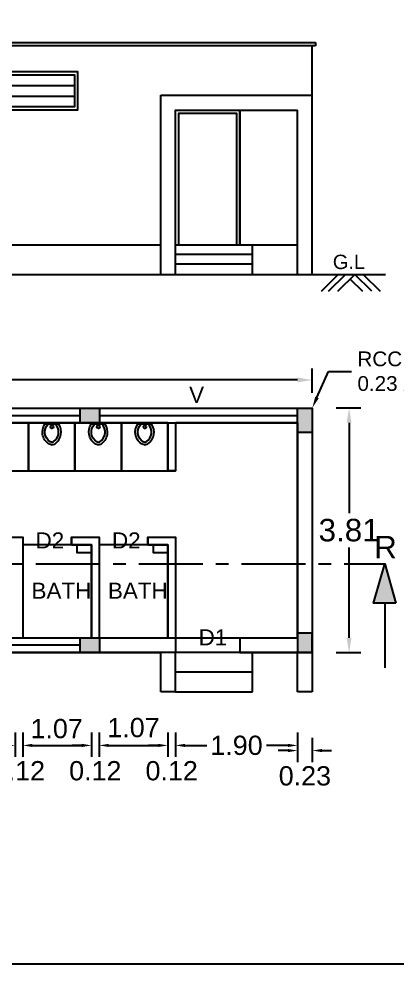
# Model space of a CAD drawing. Header units: metres. Extents: x 3715 to 4596, y 2418 to 2709.
# Drawn here: x 4075.93 to 4081.82, y 2591.8 to 2606.52 of the extents above; entities that cross this region are included whole.
import ezdxf
from ezdxf import colors
from ezdxf.entities.mleader import LeaderData, LeaderLine
from ezdxf.math import Vec2, Vec3

# ---------------------------------------------------------------- set-up
doc = ezdxf.new("R2010")
doc.units = ezdxf.units.M
doc.header["$MEASUREMENT"] = 0
doc.linetypes.add('CENTER', pattern=[2, 1.25, -0.25, 0.25, -0.25])
for name, color, linetype in [('BLK_2_FLR_0_BLT_UP_AREA', 46, 'Continuous'), ('BLK_2_FLR_0_CARPET_AREA', 46, 'Continuous'), ('BLK_2_FLR_0_URINAL', 235, 'Continuous'), ('BLK_2_FLR_0_WASH', 7, 'Continuous'), ('BLK_2_FLR_0_WATER_CLOSET', 1, 'Continuous')]:
    doc.layers.add(name, color=color, linetype=linetype)
doc.styles.get("Standard").update_dxf_attribs({"font": 'arial.ttf'})
doc.dimstyles.get("Standard").update_dxf_attribs({"dimtxt": 0.35, "dimasz": 0.23, "dimexe": 0.18, "dimexo": 0.0625, "dimgap": 0.09, "dimtad": 0, "dimtih": 1, "dimtoh": 1, "dimzin": 0, "dimdsep": 46, "dimtxsty": 'Standard', "dimcen": 0.09, "dimadec": 0, "dimazin": 0, "dimtfac": 1, "dimtofl": 0, "dimtmove": 2, "dimatfit": 3, "dimfxl": 0, "dimtolj": 1, "dimtzin": 0, "dimarcsym": 0})

# ---------------------------------------------------------------- blocks, each defined once
blk = doc.blocks.new('*D512')
at = {"color": 0, "lineweight": -2, "ltscale": 0.1}
for p, q in [((4075.87, 2595.402), (4075.87, 2595.022)), ((4075.99, 2595.402), (4075.99, 2595.022)), ((4075.72, 2595.202), (4075.57, 2595.202)), ((4076.14, 2595.202), (4076.29, 2595.202))]:
    blk.add_line(p, q, dxfattribs=at)
at = {"color": 0, "ltscale": 0.1}
for points in [[(4075.72, 2595.227), (4075.72, 2595.177), (4075.87, 2595.202)], [(4076.14, 2595.227), (4076.14, 2595.177), (4075.99, 2595.202)]]:
    blk.add_solid(points, dxfattribs=at)
at = {"color": 0, "ltscale": 0.1, "insert": (4075.93, 2594.806), "char_height": 0.3, "attachment_point": 5}
blk.add_mtext('\\A1;0.12', dxfattribs=at)
blk = doc.blocks.new('*D513')
at = {"color": 0, "lineweight": -2, "ltscale": 0.1}
for p, q in [((4075.99, 2595.402), (4075.99, 2595.022)), ((4077.06, 2595.402), (4077.06, 2595.022)), ((4076.14, 2595.202), (4076.91, 2595.202))]:
    blk.add_line(p, q, dxfattribs=at)
at = {"color": 0, "ltscale": 0.1}
for points in [[(4076.14, 2595.227), (4076.14, 2595.177), (4075.99, 2595.202)], [(4076.91, 2595.227), (4076.91, 2595.177), (4077.06, 2595.202)]]:
    blk.add_solid(points, dxfattribs=at)
at = {"color": 0, "ltscale": 0.1, "insert": (4076.518, 2595.462), "char_height": 0.3, "attachment_point": 5}
blk.add_mtext('\\A1;1.07', dxfattribs=at)
blk = doc.blocks.new('*D514')
at = {"color": 0, "lineweight": -2, "ltscale": 0.1}
for p, q in [((4077.06, 2595.402), (4077.06, 2595.022)), ((4077.18, 2595.402), (4077.18, 2595.022)), ((4076.91, 2595.202), (4076.76, 2595.202)), ((4077.33, 2595.202), (4077.48, 2595.202))]:
    blk.add_line(p, q, dxfattribs=at)
at = {"color": 0, "ltscale": 0.1}
for points in [[(4076.91, 2595.227), (4076.91, 2595.177), (4077.06, 2595.202)], [(4077.33, 2595.227), (4077.33, 2595.177), (4077.18, 2595.202)]]:
    blk.add_solid(points, dxfattribs=at)
at = {"color": 0, "ltscale": 0.1, "insert": (4077.12, 2594.806), "char_height": 0.3, "attachment_point": 5}
blk.add_mtext('\\A1;0.12', dxfattribs=at)
blk = doc.blocks.new('*D515')
at = {"color": 0, "lineweight": -2, "ltscale": 0.1}
for p, q in [((4077.18, 2595.402), (4077.18, 2595.022)), ((4078.25, 2595.402), (4078.25, 2595.022)), ((4077.33, 2595.202), (4078.1, 2595.202))]:
    blk.add_line(p, q, dxfattribs=at)
at = {"color": 0, "ltscale": 0.1}
for points in [[(4077.33, 2595.227), (4077.33, 2595.177), (4077.18, 2595.202)], [(4078.1, 2595.227), (4078.1, 2595.177), (4078.25, 2595.202)]]:
    blk.add_solid(points, dxfattribs=at)
at = {"color": 0, "ltscale": 0.1, "insert": (4077.715, 2595.478), "char_height": 0.3, "attachment_point": 5}
blk.add_mtext('\\A1;1.07', dxfattribs=at)
blk = doc.blocks.new('*D516')
at = {"color": 0, "lineweight": -2, "ltscale": 0.1}
for p, q in [((4078.25, 2595.402), (4078.25, 2595.022)), ((4078.37, 2595.402), (4078.37, 2595.022)), ((4078.1, 2595.202), (4077.95, 2595.202)), ((4078.52, 2595.202), (4078.67, 2595.202))]:
    blk.add_line(p, q, dxfattribs=at)
at = {"color": 0, "ltscale": 0.1}
for points in [[(4078.1, 2595.227), (4078.1, 2595.177), (4078.25, 2595.202)], [(4078.52, 2595.227), (4078.52, 2595.177), (4078.37, 2595.202)]]:
    blk.add_solid(points, dxfattribs=at)
at = {"color": 0, "ltscale": 0.1, "insert": (4078.31, 2594.806), "char_height": 0.3, "attachment_point": 5}
blk.add_mtext('\\A1;0.12', dxfattribs=at)
blk = doc.blocks.new('*D517')
at = {"color": 0, "lineweight": -2, "ltscale": 0.1}
for p, q in [((4078.37, 2595.402), (4078.37, 2595.022)), ((4080.27, 2595.402), (4080.27, 2595.022)), ((4078.52, 2595.202), (4078.855, 2595.202)), ((4080.12, 2595.202), (4079.785, 2595.202))]:
    blk.add_line(p, q, dxfattribs=at)
at = {"color": 0, "ltscale": 0.1}
for points in [[(4078.52, 2595.227), (4078.52, 2595.177), (4078.37, 2595.202)], [(4080.12, 2595.227), (4080.12, 2595.177), (4080.27, 2595.202)]]:
    blk.add_solid(points, dxfattribs=at)
at = {"color": 0, "ltscale": 0.1, "insert": (4079.32, 2595.202), "char_height": 0.3, "attachment_point": 5}
blk.add_mtext('\\A1;1.90', dxfattribs=at)
blk = doc.blocks.new('*D518')
at = {"color": 0, "lineweight": -2, "ltscale": 0.1}
for p, q in [((4080.27, 2595.322), (4080.27, 2594.942)), ((4080.5, 2595.322), (4080.5, 2594.942)), ((4080.12, 2595.122), (4079.97, 2595.122)), ((4080.65, 2595.122), (4080.8, 2595.122))]:
    blk.add_line(p, q, dxfattribs=at)
at = {"color": 0, "ltscale": 0.1}
for points in [[(4080.12, 2595.147), (4080.12, 2595.097), (4080.27, 2595.122)], [(4080.65, 2595.147), (4080.65, 2595.097), (4080.5, 2595.122)]]:
    blk.add_solid(points, dxfattribs=at)
at = {"color": 0, "ltscale": 0.1, "insert": (4080.385, 2594.726), "char_height": 0.3, "attachment_point": 5}
blk.add_mtext('\\A1;0.23', dxfattribs=at)
blk = doc.blocks.new('*D524')
at = {"color": 0, "lineweight": -2, "ltscale": 0.1}
for p, q in [((4080.874, 2600.459), (4081.254, 2600.459)), ((4081.074, 2600.229), (4081.074, 2598.822)), ((4081.074, 2596.879), (4081.074, 2598.285)), ((4080.874, 2596.649), (4081.254, 2596.649))]:
    blk.add_line(p, q, dxfattribs=at)
at = {"color": 0, "ltscale": 0.1}
for points in [[(4081.035, 2600.229), (4081.112, 2600.229), (4081.074, 2600.459)], [(4081.035, 2596.879), (4081.112, 2596.879), (4081.074, 2596.649)]]:
    blk.add_solid(points, dxfattribs=at)
at = {"color": 0, "ltscale": 0.1, "insert": (4081.074, 2598.554), "char_height": 0.35, "attachment_point": 5}
blk.add_mtext('\\A1;3.81', dxfattribs=at)
blk = doc.blocks.new('*D525')
at = {"color": 0, "lineweight": -2, "ltscale": 0.1}
for p, q in [((4066.7, 2600.695), (4066.7, 2601.075)), ((4080.5, 2600.695), (4080.5, 2601.075)), ((4066.93, 2600.895), (4072.937, 2600.895)), ((4080.27, 2600.895), (4074.263, 2600.895))]:
    blk.add_line(p, q, dxfattribs=at)
at = {"color": 0, "ltscale": 0.1}
for points in [[(4066.93, 2600.934), (4066.93, 2600.857), (4066.7, 2600.895)], [(4080.27, 2600.934), (4080.27, 2600.857), (4080.5, 2600.895)]]:
    blk.add_solid(points, dxfattribs=at)
at = {"color": 0, "ltscale": 0.1, "insert": (4073.6, 2600.895), "char_height": 0.35, "attachment_point": 5}
blk.add_mtext('\\A1;13.80', dxfattribs=at)

msp = doc.modelspace()

# ---------------------------------------------------------------- hatches: boundary and pattern name
at = {"ltscale": 0.1}
h = msp.add_hatch(color=256, dxfattribs=at)
h.dxf.hatch_style = 1
h.paths.add_polyline_path([(4076.88502, 2600.45864), (4076.88502, 2600.22864), (4077.18502, 2600.22864), (4077.18502, 2600.45864)])
h = msp.add_hatch(color=256, dxfattribs=at)
h.dxf.hatch_style = 1
h.paths.add_polyline_path([(4080.27002, 2600.07864), (4080.50002, 2600.07864), (4080.50002, 2600.45864), (4080.27002, 2600.45864)])
h = msp.add_hatch(color=256)
h.dxf.hatch_style = 1
h.paths.add_polyline_path([(4081.45547, 2597.41963), (4081.63006, 2598.0307), (4081.80358, 2597.41841)])
h = msp.add_hatch(color=256, dxfattribs=at)
h.dxf.hatch_style = 1
h.paths.add_polyline_path([(4076.88502, 2596.87864), (4076.88502, 2596.64864), (4077.18502, 2596.64864), (4077.18502, 2596.87864)])
h = msp.add_hatch(color=256, dxfattribs=at)
h.dxf.hatch_style = 1
h.paths.add_polyline_path([(4080.27002, 2596.64864), (4080.50002, 2596.64864), (4080.50002, 2596.94864), (4080.27002, 2596.94864)])

# ---------------------------------------------------------------- linework, layer by layer
for p, q in [((4066.65002, 2606.15084), (4080.55002, 2606.15084)), ((4080.55002, 2606.15084), (4080.55002, 2606.10084)), ((4080.55002, 2606.10084), (4066.65002, 2606.10084)), ((4080.50002, 2602.54084), (4080.50002, 2606.10084)), ((4073.84002, 2605.48417), (4076.79502, 2605.48417)), ((4073.84002, 2605.31751), (4076.79502, 2605.31751)), ((4078.14002, 2605.33084), (4080.50002, 2605.33084)), ((4078.14002, 2602.54084), (4078.14002, 2605.33084)), ((4078.37002, 2605.10084), (4080.27002, 2605.10084)), ((4078.37002, 2602.54084), (4078.37002, 2605.10084)), ((4079.37002, 2603.00084), (4079.37002, 2605.10084)), ((4080.27002, 2602.54084), (4080.27002, 2605.10084)), ((4068.96002, 2603.00084), (4078.14002, 2603.00084)), ((4078.37002, 2603.00084), (4080.27002, 2603.00084)), ((4079.57002, 2602.54084), (4079.57002, 2603.00084)), ((4079.57002, 2602.85084), (4078.37002, 2602.85084)), ((4079.57002, 2602.70084), (4078.37002, 2602.70084)), ((4065.56714, 2602.54084), (4081.64015, 2602.54084)), ((4066.70002, 2600.45864), (4080.50002, 2600.45864)), ((4080.50002, 2600.45864), (4080.50002, 2596.64864)), ((4066.93002, 2600.22864), (4080.27002, 2600.22864)), ((4073.75002, 2600.34364), (4076.88502, 2600.34364)), ((4076.08078, 2599.71364), (4076.08078, 2600.22864)), ((4076.80386, 2599.71364), (4076.80386, 2600.22864)), ((4077.18502, 2600.34364), (4080.27002, 2600.34364)), ((4077.52694, 2599.71364), (4077.52694, 2600.22864)), ((4078.25002, 2600.22864), (4078.25002, 2599.47864)), ((4078.37002, 2600.22864), (4078.37002, 2599.47864)), ((4080.27002, 2600.22864), (4080.27002, 2596.87864)), ((4078.25002, 2599.47864), (4078.37002, 2599.47864)), ((4075.56002, 2598.44864), (4075.99002, 2598.44864)), ((4075.99002, 2598.44864), (4075.99002, 2596.87864)), ((4076.75002, 2598.44864), (4077.18002, 2598.44864)), ((4076.75002, 2598.44864), (4076.75002, 2598.32864)), ((4076.75002, 2598.32864), (4077.06002, 2598.32864)), ((4077.06002, 2598.32864), (4077.06002, 2596.87864)), ((4077.18002, 2598.44864), (4077.18002, 2596.87864)), ((4077.94002, 2598.44864), (4077.94002, 2598.32864)), ((4077.94002, 2598.44864), (4078.37002, 2598.44864)), ((4077.94002, 2598.32864), (4078.25002, 2598.32864)), ((4078.25002, 2598.32864), (4078.25002, 2596.87864)), ((4078.37002, 2598.44864), (4078.37002, 2596.87864)), ((4068.73002, 2596.87864), (4078.37002, 2596.87864)), ((4078.37002, 2596.87864), (4078.37002, 2596.64864)), ((4079.37002, 2596.87864), (4080.27002, 2596.87864)), ((4079.37002, 2596.87864), (4079.37002, 2596.64864)), ((4076.88502, 2596.76364), (4073.75002, 2596.76364)), ((4068.96002, 2596.64864), (4078.14002, 2596.64864)), ((4078.14002, 2596.03864), (4078.14002, 2596.64864)), ((4078.37002, 2596.03864), (4078.37002, 2596.64864)), ((4079.57002, 2596.64864), (4078.37002, 2596.64864)), ((4079.37002, 2596.64864), (4080.50002, 2596.64864)), ((4079.57002, 2596.03864), (4079.57002, 2596.64864)), ((4080.27002, 2596.03864), (4080.27002, 2596.64864)), ((4080.50002, 2596.64864), (4080.50002, 2596.03864)), ((4079.57002, 2596.34364), (4078.37002, 2596.34364)), ((4078.37002, 2596.03864), (4078.14002, 2596.03864)), ((4078.37002, 2596.03864), (4079.57002, 2596.03864)), ((4080.50002, 2596.03864), (4080.27002, 2596.03864))]:
    msp.add_line(p, q, dxfattribs=at)
at = {"lineweight": 25}
for p, q in [((4080.9054, 2602.54084), (4080.63713, 2602.27257)), ((4081.0169, 2602.54084), (4080.74863, 2602.27257)), ((4081.08981, 2602.46794), (4081.28112, 2602.27663)), ((4081.29238, 2602.54084), (4081.55659, 2602.27663))]:
    msp.add_line(p, q, dxfattribs=at)
for p, q in [((4076.33511, 2600.20899), (4076.33511, 2600.22864)), ((4076.54954, 2600.22864), (4076.33511, 2600.22864)), ((4076.54954, 2600.20899), (4076.54954, 2600.22864)), ((4077.05819, 2600.20899), (4077.05819, 2600.22864)), ((4077.27261, 2600.22864), (4077.05819, 2600.22864)), ((4077.27261, 2600.20899), (4077.27261, 2600.22864)), ((4077.78127, 2600.20899), (4077.78127, 2600.22864)), ((4077.99569, 2600.22864), (4077.78127, 2600.22864)), ((4077.99569, 2600.20899), (4077.99569, 2600.22864)), ((4076.54954, 2600.20899), (4076.33511, 2600.20899)), ((4077.27261, 2600.20899), (4077.05819, 2600.20899)), ((4077.99569, 2600.20899), (4077.78127, 2600.20899)), ((4081.62792, 2597.41903), (4081.62792, 2596.40919))]:
    msp.add_line(p, q)
at = {"linetype": 'CENTER', "ltscale": 0.8}
msp.add_line((4064.99612, 2598.0307), (4081.63006, 2598.0307), dxfattribs=at)
for points in [[(4098.24936, 2591.79552), (4064.48112, 2591.79552), (4064.48112, 2608.63371), (4098.24936, 2608.63371)], [(4081.80358, 2597.41841), (4081.45547, 2597.41963), (4081.63006, 2598.0307), (4081.63006, 2598.0307)]]:
    msp.add_lwpolyline(points, close=True)
at = {"ltscale": 0.1}
for points in [[(4073.79002, 2605.70084), (4076.84502, 2605.70084), (4076.84502, 2605.10084), (4073.79002, 2605.10084)], [(4073.84002, 2605.65084), (4076.79502, 2605.65084), (4076.79502, 2605.15084), (4073.84002, 2605.15084)], [(4077.18502, 2600.22864), (4076.88502, 2600.22864), (4076.88502, 2600.45864), (4077.18502, 2600.45864)], [(4080.50002, 2600.45864), (4080.50002, 2600.07864), (4080.27002, 2600.07864), (4080.27002, 2600.45864)], [(4077.18502, 2596.64864), (4076.88502, 2596.64864), (4076.88502, 2596.87864), (4077.18502, 2596.87864)], [(4080.50002, 2596.64864), (4080.50002, 2596.94864), (4080.27002, 2596.94864), (4080.27002, 2596.64864)]]:
    msp.add_lwpolyline(points, close=True, dxfattribs=at)
for points in [[(4078.37002, 2603.00084), (4078.37002, 2605.10084), (4079.37002, 2605.10084), (4079.37002, 2603.00084)], [(4078.42002, 2603.00084), (4078.42002, 2605.05084), (4079.32002, 2605.05084), (4079.32002, 2603.00084)]]:
    msp.add_lwpolyline(points, dxfattribs=at)
at = {"lineweight": 25}
msp.add_lwpolyline([(4081.42692, 2602.27663), (4081.16271, 2602.54084), (4080.89444, 2602.27257)], dxfattribs=at)
for points in [[(4076.43877, 2599.88627, -0.12640245), (4076.40173, 2599.89579, -0.02833542), (4076.39134, 2599.90229, -0.41828412), (4076.33511, 2600.20899, -0.41828412)], [(4076.44212, 2599.92559, -0.14318532), (4076.42068, 2599.93024, -0.00814091), (4076.41873, 2599.93135, -0.47787816), (4076.38604, 2600.20899, -0.42864792)], [(4076.44212, 2599.92559, 0.14466875), (4076.46396, 2599.93024, 0.00814091), (4076.46591, 2599.93135, 0.47787816), (4076.49861, 2600.20899, 0.42864792)], [(4076.4933, 2599.90229, 0.41828412), (4076.54954, 2600.20899, 0.41828412)], [(4077.16185, 2599.88627, -0.12640245), (4077.12481, 2599.89579, -0.02833542), (4077.11442, 2599.90229, -0.41828412), (4077.05819, 2600.20899, -0.41828412)], [(4077.16519, 2599.92559, -0.14318532), (4077.14376, 2599.93024, -0.00814091), (4077.14181, 2599.93135, -0.47787816), (4077.10911, 2600.20899, -0.42864792)], [(4077.16519, 2599.92559, 0.14466875), (4077.18704, 2599.93024, 0.00814091), (4077.18899, 2599.93135, 0.47787816), (4077.22169, 2600.20899, 0.42864792)], [(4077.21638, 2599.90229, 0.41828412), (4077.27261, 2600.20899, 0.41828412)], [(4077.88492, 2599.88627, -0.12640245), (4077.84788, 2599.89579, -0.02833542), (4077.8375, 2599.90229, -0.41828412), (4077.78127, 2600.20899, -0.41828412)], [(4077.88827, 2599.92559, -0.14318532), (4077.86684, 2599.93024, -0.00814091), (4077.86489, 2599.93135, -0.47787816), (4077.83219, 2600.20899, -0.42864792)], [(4077.88827, 2599.92559, 0.14466875), (4077.91012, 2599.93024, 0.00814091), (4077.91207, 2599.93135, 0.47787816), (4077.94477, 2600.20899, 0.42864792)], [(4077.93946, 2599.90229, 0.41828412), (4077.99569, 2600.20899, 0.41828412)], [(4076.43877, 2599.88627, 0.14264446), (4076.48292, 2599.89579, 0.02833542), (4076.4933, 2599.90229, 0.07409978)], [(4077.16185, 2599.88627, 0.14264446), (4077.20599, 2599.89579, 0.02833542), (4077.21638, 2599.90229, 0.07409978)], [(4077.88492, 2599.88627, 0.14264446), (4077.92907, 2599.89579, 0.02833542), (4077.93946, 2599.90229, 0.07409978)]]:
    msp.add_lwpolyline(points, format="xyb")
for centre in [(4076.44501, 2600.16404), (4077.16808, 2600.16404), (4077.89116, 2600.16404)]:
    msp.add_circle(centre, 0.02374)
at = {"layer": 'BLK_2_FLR_0_BLT_UP_AREA', "color": 46}
msp.add_lwpolyline([(4066.70002, 2600.45864), (4080.50002, 2600.45864), (4080.50002, 2596.64864), (4066.70002, 2596.64864)], close=True, dxfattribs=at)
at = {"layer": 'BLK_2_FLR_0_CARPET_AREA', "color": 46}
msp.add_lwpolyline([(4075.56002, 2598.44864), (4075.99002, 2598.44864), (4075.99002, 2596.87864), (4077.06002, 2596.87864), (4077.06002, 2598.32864), (4076.75002, 2598.32864), (4076.75002, 2598.44864), (4077.18002, 2598.44864), (4077.18002, 2596.87864), (4078.25002, 2596.87864), (4078.25002, 2598.32864), (4077.94002, 2598.32864), (4077.94002, 2598.44864), (4078.37002, 2598.44864), (4078.37002, 2596.87864), (4080.27002, 2596.87864), (4080.27002, 2600.22864), (4078.37002, 2600.22864), (4078.37002, 2599.47864), (4078.25002, 2599.47864), (4078.25002, 2600.22864), (4068.85002, 2600.22864)], dxfattribs=at)
at = {"layer": 'BLK_2_FLR_0_URINAL'}
for points in [[(4075.35771, 2599.47864), (4076.08078, 2599.47864), (4076.08078, 2600.22864), (4075.35771, 2600.22864)], [(4076.08078, 2599.47864), (4076.80386, 2599.47864), (4076.80386, 2600.22864), (4076.08078, 2600.22864)], [(4076.80386, 2599.47864), (4077.52694, 2599.47864), (4077.52694, 2600.22864), (4076.80386, 2600.22864)], [(4077.52694, 2599.47864), (4078.25002, 2599.47864), (4078.25002, 2600.22864), (4077.52694, 2600.22864)]]:
    msp.add_lwpolyline(points, close=True, dxfattribs=at)
at = {"layer": 'BLK_2_FLR_0_WASH', "color": 60}
for points in [[(4077.06002, 2598.2033), (4076.83787, 2598.2033), (4076.83787, 2598.32864)], [(4078.25002, 2598.2033), (4078.02787, 2598.2033), (4078.02787, 2598.32864)]]:
    msp.add_lwpolyline(points, dxfattribs=at)
at = {"layer": 'BLK_2_FLR_0_WATER_CLOSET', "color": 2}
for points in [[(4075.99002, 2596.87864), (4077.06002, 2596.87864), (4077.06002, 2598.32864), (4075.99002, 2598.32864)], [(4077.18002, 2596.87864), (4078.25002, 2596.87864), (4078.25002, 2598.32864), (4077.18002, 2598.32864)]]:
    msp.add_lwpolyline(points, close=True, dxfattribs=at)

# ---------------------------------------------------------------- texts
at = {"lineweight": 25}
msp.add_text('G.L', height=0.223783, dxfattribs=at).set_placement((4080.81973, 2602.62318))
msp.add_text('R', height=0.35).set_placement((4081.46461, 2598.11643))
at = {"ltscale": 0.1, "char_height": 0.25, "attachment_point": 1}
for s, width, insert in [('V', 0.3757746, (4078.58175, 2600.78909)), ('D2', 0.4101566, (4076.18954, 2598.52077)), ('D2', 0.4101566, (4077.37954, 2598.52077)), ('BATH', 1.0112711, (4076.12723, 2597.73742)), ('BATH', 1.0112711, (4077.31723, 2597.73742)), ('D1', 0.4101566, (4078.72899, 2597.01103))]:
    msp.add_mtext_dynamic_manual_height_columns(s, width=width, gutter_width=1, heights=[0], dxfattribs=dict(at, insert=insert))

# ---------------------------------------------------------------- dimensions: what is measured, and where the dimension line sits
at = {"ltscale": 0.1}
dim = msp.add_linear_dim(base=(4080.50002, 2600.89544), p1=(4066.70002, 2599.81668), p2=(4080.50002, 2599.81668), dimstyle='Standard', dxfattribs=at)
dim.commit()
dim.dimension.update_dxf_attribs({"geometry": '*D525', "text_midpoint": (4073.60002, 2600.89544)})
dim = msp.add_linear_dim(base=(4081.07373, 2596.64864), p1=(4067.12997, 2600.45864), p2=(4067.12614, 2596.64864), angle=90, dimstyle='Standard', dxfattribs=at)
dim.commit()
dim.dimension.update_dxf_attribs({"geometry": '*D524', "text_midpoint": (4081.07373, 2598.55364)})
for base, p1, p2, picture, middle in [((4075.99002, 2595.20157), (4075.87002, 2596.87864), (4075.99002, 2596.87864), '*D512', (4075.93002, 2594.80614)), ((4077.06002, 2595.20157), (4075.99002, 2596.87864), (4077.06002, 2596.87864), '*D513', (4076.51835, 2595.46179)), ((4077.18002, 2595.20157), (4077.06002, 2596.87864), (4077.18002, 2596.87864), '*D514', (4077.12002, 2594.80614)), ((4078.25002, 2595.20157), (4077.18002, 2596.87864), (4078.25002, 2596.87864), '*D515', (4077.71502, 2595.47827)), ((4078.37002, 2595.20157), (4078.25002, 2596.87864), (4078.37002, 2596.87864), '*D516', (4078.31002, 2594.80614)), ((4080.50002, 2595.12157), (4080.27002, 2596.94864), (4080.50002, 2596.94864), '*D518', (4080.38502, 2594.7258))]:
    dim = msp.add_linear_dim(base=base, p1=p1, p2=p2, dimstyle='Standard', override={"dimtxt": 0.3, "dimasz": 0.15}, dxfattribs=at)
    dim.commit()
    dim.dimension.update_dxf_attribs({"geometry": picture, "text_midpoint": middle, "dimtype": 160})
dim = msp.add_linear_dim(base=(4080.27002, 2595.20157), p1=(4078.37002, 2596.87864), p2=(4080.27002, 2596.94864), dimstyle='Standard', override={"dimtxt": 0.3, "dimasz": 0.15}, dxfattribs=at)
dim.commit()
dim.dimension.update_dxf_attribs({"geometry": '*D517', "text_midpoint": (4079.32002, 2595.20157)})

# ---------------------------------------------------------------- leaders
ml = msp.add_multileader_mtext('Standard')
ml.set_content('RCC COLUMN \\P0.23 x 0.30', color=256)
ml.set_leader_properties()
ml.build(insert=Vec2(0, 0))
ml.multileader.update_dxf_attribs({"text_left_attachment_type": 2, "dogleg_length": 0.36, "arrow_head_size": 0.18})
ctx = ml.context
ctx.base_point, ctx.char_height, ctx.arrow_head_size, ctx.landing_gap_size, ctx.plane_origin = Vec3(4081.11376, 2601.02764), 0.23, 0.18, 0.09, Vec3(4080.50002, 2600.45864)
ctx.left_attachment = 2
notes = []
notes.append((ctx, [(0, (1, 1, 0), (4080.75376, 2601.02764), (1, 0), 0.36, [(0, [(4080.50002, 2600.45864)], 0, [])])]))
ctx.mtext.insert, ctx.mtext.width, ctx.mtext.flow_direction = Vec3(4081.20376, 2601.33886), 2.8085955, 5
for ctx, leaders in notes:
    for number, flags, end, landing, length, lines in leaders:
        leader = LeaderData()
        leader.index, (leader.has_last_leader_line, leader.has_dogleg_vector, leader.attachment_direction) = number, flags
        leader.last_leader_point, leader.dogleg_vector, leader.dogleg_length = Vec3(end), Vec3(landing), length
        for number, points, colour, breaks in lines:
            line = LeaderLine()
            line.index, line.vertices, line.color, line.breaks = number, Vec3.list(points), colors.encode_raw_color(colour), breaks
            leader.lines.append(line)
        ctx.leaders.append(leader)

doc.saveas('drawing.dxf')
